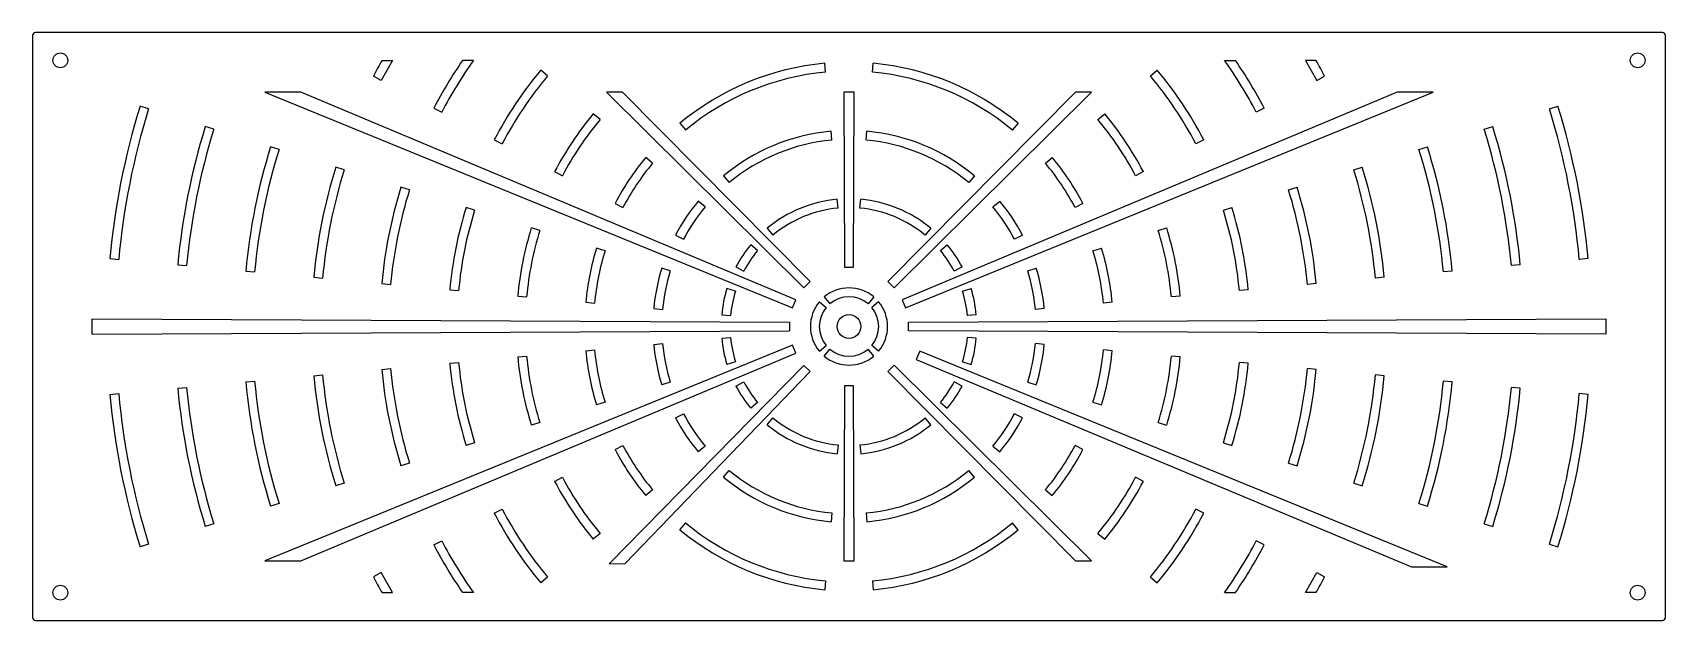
# Model space of a CAD drawing. Header units: millimetres. Extents: x -275 to 275, y -99 to 99.
import ezdxf

# ---------------------------------------------------------------- set-up
doc = ezdxf.new("R2010")
doc.units = ezdxf.units.MM

msp = doc.modelspace()

# ---------------------------------------------------------------- linework, layer by layer
at = {"color": 7, "linetype": 'Continuous', "lineweight": 25}
for p, q in [((274, 99), (-274, 99)), ((-275, 98), (-275, -98)), ((275, -98), (275, 98)), ((-153.83, 89.67), (-157.57, 82.93)), ((-157.29, 89.67), (-153.83, 89.67)), ((-126.5, 89.67), (-130.16, 89.67)), ((-7.87, 85.7), (-8.15, 88.68)), ((7.87, 85.7), (8.15, 88.68)), ((126.5, 89.67), (130.16, 89.67)), ((157.29, 89.67), (153.83, 89.67)), ((153.83, 89.67), (157.57, 82.93)), ((-157.57, 82.93), (-160.22, 84.32)), ((-101.52, 84.45), (-103.83, 86.37)), ((101.52, 84.45), (103.83, 86.37)), ((157.57, 82.93), (160.22, 84.32)), ((-184.68, 79), (-196.77, 79)), ((-196.77, 79), (-19.05, 6.27)), ((-17.9, 9.04), (-184.68, 79)), ((-76.31, 79), (-81.69, 79)), ((-81.69, 79), (-15.2, 13.08)), ((-13.08, 15.2), (-76.31, 79)), ((1.76, 79), (-1.76, 79)), ((-1.76, 79), (-1.5, 20)), ((1.5, 20), (1.76, 79)), ((76.31, 79), (13.08, 15.2)), ((15.2, 13.08), (81.69, 79)), ((184.68, 79), (17.9, 9.04)), ((19.05, 6.27), (196.77, 79)), ((81.69, 79), (76.31, 79)), ((196.77, 79), (184.68, 79)), ((-235.93, 73.29), (-238.8, 74.18)), ((-139.87, 73.61), (-137.21, 72.21)), ((-83.84, 69.74), (-86.15, 71.66)), ((83.84, 69.74), (86.15, 71.66)), ((139.87, 73.61), (137.21, 72.21)), ((235.93, 73.29), (238.8, 74.18)), ((-213.97, 66.47), (-216.83, 67.36)), ((-56.94, 68.48), (-55.02, 66.17)), ((56.94, 68.48), (55.02, 66.17)), ((213.97, 66.47), (216.83, 67.36)), ((-192, 59.65), (-194.87, 60.54)), ((-119.51, 62.9), (-116.86, 61.5)), ((-5.77, 62.79), (-6.04, 65.78)), ((5.77, 62.79), (6.04, 65.78)), ((119.51, 62.9), (116.86, 61.5)), ((192, 59.65), (194.87, 60.54)), ((-66.16, 55.03), (-68.46, 56.95)), ((66.16, 55.03), (68.46, 56.95)), ((-170.04, 52.82), (-172.91, 53.71)), ((-99.16, 52.19), (-96.51, 50.79)), ((-42.23, 50.79), (-40.32, 48.48)), ((42.23, 50.79), (40.32, 48.48)), ((99.16, 52.19), (96.51, 50.79)), ((170.04, 52.82), (172.91, 53.71)), ((-148.08, 46), (-150.94, 46.89)), ((148.08, 46), (150.94, 46.89)), ((-126.11, 39.18), (-128.98, 40.07)), ((-78.81, 41.48), (-76.15, 40.08)), ((-48.48, 40.32), (-50.78, 42.24)), ((-3.67, 39.89), (-3.94, 42.88)), ((3.67, 39.89), (3.94, 42.88)), ((48.48, 40.32), (50.78, 42.24)), ((78.81, 41.48), (76.15, 40.08)), ((126.11, 39.18), (128.98, 40.07)), ((-104.15, 32.35), (-107.01, 33.24)), ((-27.53, 33.11), (-25.61, 30.8)), ((27.53, 33.11), (25.61, 30.8)), ((104.15, 32.35), (107.01, 33.24)), ((-58.45, 30.76), (-55.8, 29.37)), ((-30.79, 25.62), (-33.1, 27.53)), ((30.79, 25.62), (33.1, 27.53)), ((58.45, 30.76), (55.8, 29.37)), ((-249.01, 22.88), (-246.02, 22.61)), ((-82.18, 25.53), (-85.05, 26.42)), ((82.18, 25.53), (85.05, 26.42)), ((249.01, 22.88), (246.02, 22.61)), ((-226.1, 20.78), (-223.12, 20.5)), ((-203.2, 18.67), (-200.21, 18.4)), ((-180.3, 16.57), (-177.31, 16.29)), ((-60.22, 18.71), (-63.08, 19.6)), ((-38.1, 20.05), (-35.45, 18.66)), ((-1.5, 20), (1.5, 20)), ((38.1, 20.05), (35.45, 18.66)), ((60.22, 18.71), (63.08, 19.6)), ((180.3, 16.57), (177.31, 16.29)), ((203.2, 18.67), (200.21, 18.4)), ((226.1, 20.78), (223.12, 20.5)), ((-157.39, 14.46), (-154.41, 14.19)), ((-134.49, 12.36), (-131.5, 12.08)), ((-38.25, 11.88), (-41.12, 12.77)), ((-15.2, 13.08), (-13.08, 15.2)), ((13.08, 15.2), (15.2, 13.08)), ((38.25, 11.88), (41.12, 12.77)), ((134.49, 12.36), (131.5, 12.08)), ((157.39, 14.46), (154.41, 14.19)), ((-111.59, 10.25), (-108.6, 9.98)), ((-88.68, 8.15), (-85.7, 7.87)), ((-65.78, 6.04), (-62.79, 5.77)), ((-19.05, 6.27), (-17.9, 9.04)), ((-9.96, 8.36), (-7.66, 6.43)), ((-8.36, 9.96), (-6.43, 7.66)), ((8.36, 9.96), (6.43, 7.66)), ((9.96, 8.36), (7.66, 6.43)), ((17.9, 9.04), (19.05, 6.27)), ((65.78, 6.04), (62.79, 5.77)), ((88.68, 8.15), (85.7, 7.87)), ((111.59, 10.25), (108.6, 9.98)), ((-255, 2.53), (-20, 1.5)), ((-255, -2.53), (-255, 2.53)), ((-42.88, 3.94), (-39.89, 3.67)), ((-20, 1.5), (-20, -1.5)), ((20, 1.5), (255, 2.53)), ((20, -1.5), (20, 1.5)), ((42.88, 3.94), (39.89, 3.67)), ((255, 2.53), (255, -2.53)), ((-255, -2.53), (-20, -1.5)), ((-42.88, -3.94), (-39.89, -3.67)), ((255, -2.53), (20, -1.5)), ((42.88, -3.94), (39.89, -3.67)), ((-19.05, -6.27), (-196.77, -79)), ((-184.68, -79), (-17.9, -9.04)), ((-111.59, -10.25), (-108.6, -9.98)), ((-88.68, -8.15), (-85.7, -7.87)), ((-65.78, -6.04), (-62.79, -5.77)), ((-17.9, -9.04), (-19.05, -6.27)), ((-9.96, -8.36), (-7.66, -6.43)), ((-8.36, -9.96), (-6.43, -7.66)), ((8.36, -9.96), (6.43, -7.66)), ((9.96, -8.36), (7.66, -6.43)), ((23.81, -8.3), (22.66, -11.07)), ((201.54, -81), (23.81, -8.3)), ((65.78, -6.04), (62.79, -5.77)), ((88.68, -8.15), (85.7, -7.87)), ((111.59, -10.25), (108.6, -9.98)), ((-180.3, -16.57), (-177.31, -16.29)), ((-157.39, -14.46), (-154.41, -14.19)), ((-134.49, -12.36), (-131.5, -12.08)), ((-15.22, -13.1), (-80.8, -79.91)), ((-75.43, -79.84), (-13.07, -15.19)), ((-38.25, -11.88), (-41.12, -12.77)), ((-13.07, -15.19), (-15.22, -13.1)), ((15.2, -13.08), (13.08, -15.2)), ((13.08, -15.2), (76.31, -79)), ((81.69, -79), (15.2, -13.08)), ((22.66, -11.07), (189.45, -81)), ((38.25, -11.88), (41.12, -12.77)), ((134.49, -12.36), (131.5, -12.08)), ((157.39, -14.46), (154.41, -14.19)), ((180.3, -16.57), (177.31, -16.29)), ((-226.1, -20.78), (-223.12, -20.5)), ((-203.2, -18.67), (-200.21, -18.4)), ((-60.22, -18.71), (-63.08, -19.6)), ((-38.1, -20.05), (-35.45, -18.66)), ((-1.5, -20), (-1.76, -79)), ((1.5, -20), (-1.5, -20)), ((1.76, -79), (1.5, -20)), ((38.1, -20.05), (35.45, -18.66)), ((60.22, -18.71), (63.08, -19.6)), ((203.2, -18.67), (200.21, -18.4)), ((226.1, -20.78), (223.12, -20.5)), ((-249.01, -22.88), (-246.02, -22.61)), ((-82.18, -25.53), (-85.05, -26.42)), ((-30.79, -25.62), (-33.1, -27.53)), ((30.79, -25.62), (33.1, -27.53)), ((82.18, -25.53), (85.05, -26.42)), ((249.01, -22.88), (246.02, -22.61)), ((-104.15, -32.35), (-107.01, -33.24)), ((-58.45, -30.76), (-55.8, -29.37)), ((-27.53, -33.11), (-25.61, -30.8)), ((27.53, -33.11), (25.61, -30.8)), ((58.45, -30.76), (55.8, -29.37)), ((104.15, -32.35), (107.01, -33.24)), ((-126.11, -39.18), (-128.98, -40.07)), ((-78.81, -41.48), (-76.15, -40.08)), ((-48.48, -40.32), (-50.78, -42.24)), ((-3.67, -39.89), (-3.94, -42.88)), ((3.67, -39.89), (3.94, -42.88)), ((48.48, -40.32), (50.78, -42.24)), ((78.81, -41.48), (76.15, -40.08)), ((126.11, -39.18), (128.98, -40.07)), ((-148.08, -46), (-150.94, -46.89)), ((-42.23, -50.79), (-40.32, -48.48)), ((42.23, -50.79), (40.32, -48.48)), ((148.08, -46), (150.94, -46.89)), ((-170.04, -52.82), (-172.91, -53.71)), ((-99.16, -52.19), (-96.51, -50.79)), ((99.16, -52.19), (96.51, -50.79)), ((170.04, -52.82), (172.91, -53.71)), ((-192, -59.65), (-194.87, -60.54)), ((-66.16, -55.03), (-68.46, -56.95)), ((66.16, -55.03), (68.46, -56.95)), ((192, -59.65), (194.87, -60.54)), ((-119.51, -62.9), (-116.86, -61.5)), ((-5.77, -62.79), (-6.04, -65.78)), ((5.77, -62.79), (6.04, -65.78)), ((119.51, -62.9), (116.86, -61.5)), ((-213.97, -66.47), (-216.83, -67.36)), ((-83.84, -69.74), (-86.15, -71.66)), ((-56.94, -68.48), (-55.02, -66.17)), ((56.94, -68.48), (55.02, -66.17)), ((83.84, -69.74), (86.15, -71.66)), ((213.97, -66.47), (216.83, -67.36)), ((-235.93, -73.29), (-238.8, -74.18)), ((-139.87, -73.61), (-137.21, -72.21)), ((139.87, -73.61), (137.21, -72.21)), ((235.93, -73.29), (238.8, -74.18)), ((-196.77, -79), (-184.68, -79)), ((-80.8, -79.91), (-75.43, -79.84)), ((-1.76, -79), (1.76, -79)), ((76.31, -79), (81.69, -79)), ((189.45, -81), (201.54, -81)), ((-157.57, -82.93), (-160.22, -84.32)), ((-153.83, -89.67), (-157.57, -82.93)), ((-101.52, -84.45), (-103.83, -86.37)), ((-7.87, -85.7), (-8.15, -88.68)), ((7.87, -85.7), (8.15, -88.68)), ((101.52, -84.45), (103.83, -86.37)), ((153.83, -89.67), (157.57, -82.93)), ((157.57, -82.93), (160.22, -84.32)), ((-157.29, -89.67), (-153.83, -89.67)), ((-126.5, -89.67), (-130.16, -89.67)), ((126.5, -89.67), (130.16, -89.67)), ((157.29, -89.67), (153.83, -89.67)), ((-274, -99), (274, -99))]:
    msp.add_line(p, q, dxfattribs=at)
for centre, radius in [((-265.67, 89.67), 2.5), ((265.67, 89.67), 2.5), ((0, 0), 4), ((-265.67, -89.67), 2.5), ((265.67, -89.67), 2.5)]:
    msp.add_circle(centre, radius, dxfattribs=at)
for centre, radius, start, end in [((-274, 98), 1, 90, 180), ((274, 98), 1, 360, 90), ((0, 0), 181.06, 150.3143, 152.2425), ((0, 0), 158.06, 145.4372, 152.2425), ((0, 0), 155.06, 144.67, 152.2425), ((0, 0), 89.06, 95.25, 129.7448), ((0, 0), 89.06, 50.2552, 84.75), ((0, 0), 155.06, 27.7575, 35.33), ((0, 0), 158.06, 27.7575, 34.5628), ((0, 0), 181.06, 27.7575, 29.6857), ((0, 0), 135.06, 140.2448, 152.2425), ((0, 0), 132.06, 140.2448, 152.2425), ((0, 0), 86.06, 95.25, 129.7448), ((0, 0), 86.06, 50.2552, 84.75), ((0, 0), 132.06, 27.7575, 39.7552), ((0, 0), 135.06, 27.7575, 39.7552), ((0, 0), 250.06, 162.7425, 174.75), ((0, 0), 247.06, 162.7425, 174.75), ((0, 0), 112.06, 140.2448, 152.2425), ((0, 0), 112.06, 27.7575, 39.7552), ((0, 0), 247.06, 5.25, 17.2575), ((0, 0), 250.06, 5.25, 17.2575), ((0, 0), 227.06, 162.7425, 174.75), ((0, 0), 224.06, 162.7425, 174.75), ((0, 0), 109.06, 140.2448, 152.2425), ((0, 0), 109.06, 27.7575, 39.7552), ((0, 0), 224.06, 5.25, 17.2575), ((0, 0), 227.06, 5.25, 17.2575), ((0, 0), 204.06, 162.7425, 174.75), ((0, 0), 66.06, 95.25, 129.7448), ((0, 0), 63.06, 95.25, 129.7448), ((0, 0), 63.06, 50.2552, 84.75), ((0, 0), 66.06, 50.2552, 84.75), ((0, 0), 204.06, 5.25, 17.2575), ((0, 0), 201.06, 162.7425, 174.75), ((0, 0), 89.06, 140.2448, 152.2425), ((0, 0), 86.06, 140.2448, 152.2425), ((0, 0), 86.06, 27.7575, 39.7552), ((0, 0), 89.06, 27.7575, 39.7552), ((0, 0), 201.06, 5.25, 17.2575), ((0, 0), 181.06, 162.7425, 174.75), ((0, 0), 178.06, 162.7425, 174.75), ((0, 0), 178.06, 5.25, 17.2575), ((0, 0), 181.06, 5.25, 17.2575), ((0, 0), 158.06, 162.7425, 174.75), ((0, 0), 155.06, 162.7425, 174.75), ((0, 0), 155.06, 5.25, 17.2575), ((0, 0), 158.06, 5.25, 17.2575), ((0, 0), 135.06, 162.7425, 174.75), ((0, 0), 132.06, 162.7425, 174.75), ((0, 0), 66.06, 140.2448, 152.2425), ((0, 0), 63.06, 140.2448, 152.2425), ((0, 0), 43.06, 95.25, 129.7448), ((0, 0), 40.06, 95.25, 129.7448), ((0, 0), 40.06, 50.2552, 84.75), ((0, 0), 43.06, 50.2552, 84.75), ((0, 0), 63.06, 27.7575, 39.7552), ((0, 0), 66.06, 27.7575, 39.7552), ((0, 0), 132.06, 5.25, 17.2575), ((0, 0), 135.06, 5.25, 17.2575), ((0, 0), 112.06, 162.7425, 174.75), ((0, 0), 112.06, 5.25, 17.2575), ((0, 0), 109.06, 162.7425, 174.75), ((0, 0), 43.06, 140.2448, 152.2425), ((0, 0), 43.06, 27.7575, 39.7552), ((0, 0), 109.06, 5.25, 17.2575), ((0, 0), 89.06, 162.7425, 174.75), ((0, 0), 86.06, 162.7425, 174.75), ((0, 0), 40.06, 140.2448, 152.2425), ((0, 0), 40.06, 27.7575, 39.7552), ((0, 0), 86.06, 5.25, 17.2575), ((0, 0), 89.06, 5.25, 17.2575), ((0, 0), 66.06, 162.7425, 174.75), ((0, 0), 63.06, 162.7425, 174.75), ((0, 0), 63.06, 5.25, 17.2575), ((0, 0), 66.06, 5.25, 17.2575), ((0, 0), 43.06, 162.7425, 174.75), ((0, 0), 40.06, 162.7425, 174.75), ((0, 0), 13, 50, 130), ((0, 0), 40.06, 5.25, 17.2575), ((0, 0), 43.06, 5.25, 17.2575), ((0, 0), 13, 140, 220), ((0, 0), 10, 140, 220), ((0, 0), 10, 50, 130), ((0, 0), 10, 320, 40), ((0, 0), 13, 320, 40), ((0, 0), 43.06, 185.25, 197.2575), ((0, 0), 40.06, 185.25, 197.2575), ((0, 0), 40.06, 342.7425, 354.75), ((0, 0), 43.06, 342.7425, 354.75), ((0, 0), 112.06, 185.25, 197.2575), ((0, 0), 109.06, 185.25, 197.2575), ((0, 0), 89.06, 185.25, 197.2575), ((0, 0), 86.06, 185.25, 197.2575), ((0, 0), 66.06, 185.25, 197.2575), ((0, 0), 63.06, 185.25, 197.2575), ((0, 0), 13, 230, 310), ((0, 0), 10, 230, 310), ((0, 0), 63.06, 342.7425, 354.75), ((0, 0), 66.06, 342.7425, 354.75), ((0, 0), 86.06, 342.7425, 354.75), ((0, 0), 89.06, 342.7425, 354.75), ((0, 0), 109.06, 342.7425, 354.75), ((0, 0), 112.06, 342.7425, 354.75), ((0, 0), 178.06, 185.25, 197.2575), ((0, 0), 158.06, 185.25, 197.2575), ((0, 0), 155.06, 185.25, 197.2575), ((0, 0), 135.06, 185.25, 197.2575), ((0, 0), 132.06, 185.25, 197.2575), ((0, 0), 132.06, 342.7425, 354.75), ((0, 0), 135.06, 342.7425, 354.75), ((0, 0), 155.06, 342.7425, 354.75), ((0, 0), 158.06, 342.7425, 354.75), ((0, 0), 178.06, 342.7425, 354.75), ((0, 0), 227.06, 185.25, 197.2575), ((0, 0), 224.06, 185.25, 197.2575), ((0, 0), 204.06, 185.25, 197.2575), ((0, 0), 201.06, 185.25, 197.2575), ((0, 0), 181.06, 185.25, 197.2575), ((0, 0), 43.06, 207.7575, 219.7552), ((0, 0), 40.06, 207.7575, 219.7552), ((0, 0), 40.06, 320.2448, 332.2425), ((0, 0), 43.06, 320.2448, 332.2425), ((0, 0), 181.06, 342.7425, 354.75), ((0, 0), 201.06, 342.7425, 354.75), ((0, 0), 204.06, 342.7425, 354.75), ((0, 0), 224.06, 342.7425, 354.75), ((0, 0), 227.06, 342.7425, 354.75), ((0, 0), 250.06, 185.25, 197.2575), ((0, 0), 247.06, 185.25, 197.2575), ((0, 0), 247.06, 342.7425, 354.75), ((0, 0), 250.06, 342.7425, 354.75), ((0, 0), 66.06, 207.7575, 219.7552), ((0, 0), 63.06, 207.7575, 219.7552), ((0, 0), 40.06, 230.2552, 264.75), ((0, 0), 40.06, 275.25, 309.7448), ((0, 0), 63.06, 320.2448, 332.2425), ((0, 0), 66.06, 320.2448, 332.2425), ((0, 0), 43.06, 230.2552, 264.75), ((0, 0), 43.06, 275.25, 309.7448), ((0, 0), 89.06, 207.7575, 219.7552), ((0, 0), 86.06, 207.7575, 219.7552), ((0, 0), 86.06, 320.2448, 332.2425), ((0, 0), 89.06, 320.2448, 332.2425), ((0, 0), 63.06, 230.2552, 264.75), ((0, 0), 63.06, 275.25, 309.7448), ((0, 0), 112.06, 207.7575, 219.7552), ((0, 0), 109.06, 207.7575, 219.7552), ((0, 0), 66.06, 230.2552, 264.75), ((0, 0), 66.06, 275.25, 309.7448), ((0, 0), 109.06, 320.2448, 332.2425), ((0, 0), 112.06, 320.2448, 332.2425), ((0, 0), 135.06, 207.7575, 219.7552), ((0, 0), 132.06, 207.7575, 219.7552), ((0, 0), 132.06, 320.2448, 332.2425), ((0, 0), 135.06, 320.2448, 332.2425), ((0, 0), 89.06, 230.2552, 264.75), ((0, 0), 86.06, 230.2552, 264.75), ((0, 0), 86.06, 275.25, 309.7448), ((0, 0), 89.06, 275.25, 309.7448), ((0, 0), 158.06, 207.7575, 214.5628), ((0, 0), 155.06, 207.7575, 215.33), ((0, 0), 155.06, 324.67, 332.2425), ((0, 0), 158.06, 325.4372, 332.2425), ((0, 0), 181.06, 207.7575, 209.6857), ((0, 0), 181.06, 330.3143, 332.2425), ((-274, -98), 1, 180, 270), ((274, -98), 1, 270, 0)]:
    msp.add_arc(centre, radius, start, end, dxfattribs=at)

doc.saveas('drawing.dxf')
